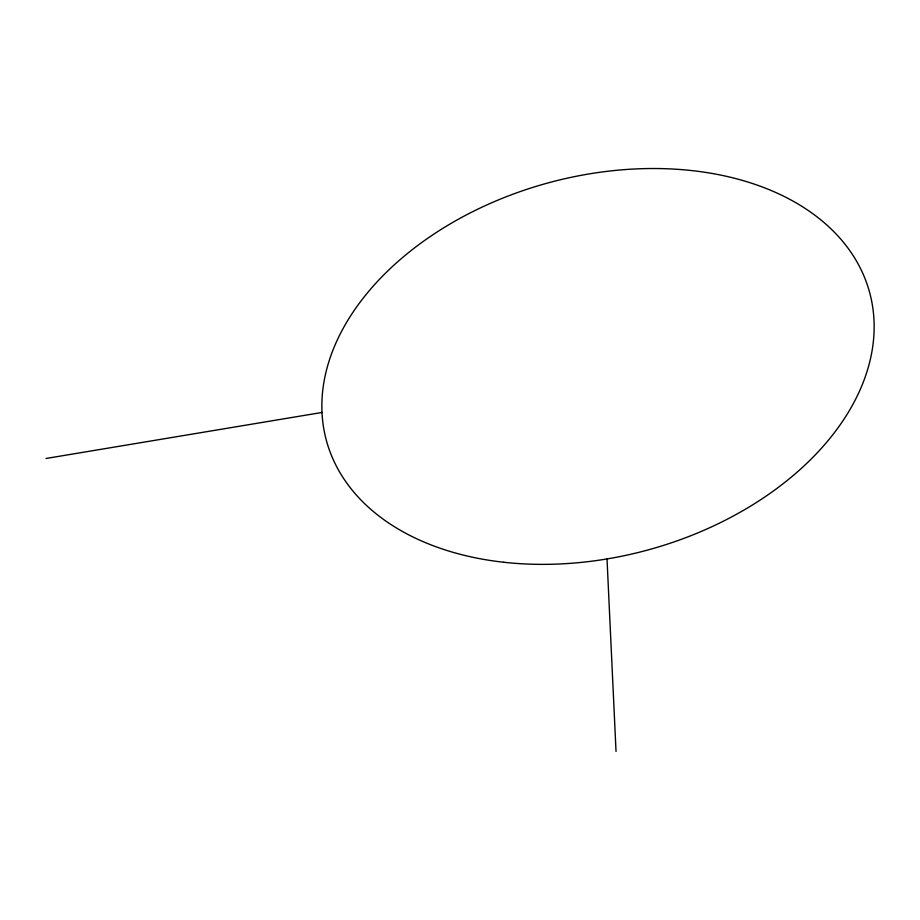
<?xml version="1.0" encoding="UTF-8"?>
<svg xmlns="http://www.w3.org/2000/svg" width="920" height="920" viewBox="0 0 920 920"><rect width="100%" height="100%" fill="white"/><g stroke="black" fill="none" stroke-linecap="round" stroke-linejoin="round"><path stroke-width="1.38" d="M46 458.482L322 412.459M607.016 558.946L616.032 751.444M503.792 562.258A281.531 190.198 -15.3 0 0 869.906 293.491A281.531 190.198 -15.3 0 0 420.302 243.57A281.531 190.198 -15.3 0 0 503.792 562.258"/></g></svg>
